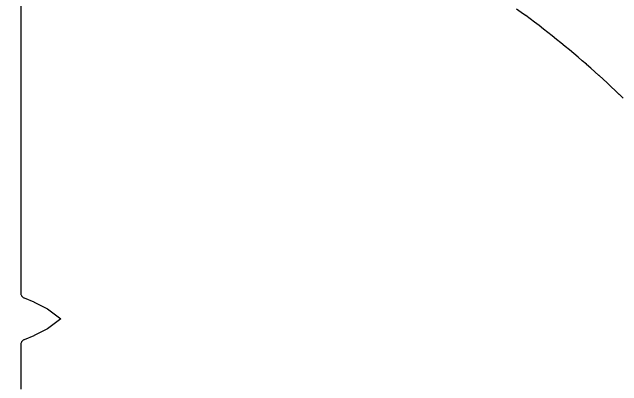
# Model space of a CAD drawing. Header units: millimetres. Extents: x -68 to 68, y -68 to 68.
# Drawn here: x 0.99 to 27.84, y 35.49 to 51.94 of the extents above; entities that cross this region are included whole.
import ezdxf

# ---------------------------------------------------------------- set-up
doc = ezdxf.new("R2010")
doc.units = ezdxf.units.MM
doc.layers.add('CUT_INNER', color=6, linetype='Continuous')
doc.layers.add('ENGRAVE', color=7, linetype='Continuous')

msp = doc.modelspace()

# ---------------------------------------------------------------- linework, layer by layer
at = {"layer": 'CUT_INNER'}
for points in [[(1.368, 59.2249), (1.368, 39.5874), (1.3692, 39.5629), (1.3728, 39.5386), (1.3788, 39.5148), (1.387, 39.4917), (1.3975, 39.4695), (1.4102, 39.4485), (1.4248, 39.4287), (1.4413, 39.4106), (1.4595, 39.3941), (1.4792, 39.3795), (1.5002, 39.3669), (1.5224, 39.3564), (1.9479, 39.1803), (1.9567, 39.1763), (2.5425, 38.8789), (2.5471, 38.8764), (2.5514, 38.8734), (3.137, 38.44), (3.1415, 38.4363), (3.137, 38.4327), (2.5514, 37.9992), (2.5471, 37.9963), (2.5425, 37.9937), (1.9567, 37.6964), (1.9479, 37.6923), (1.5224, 37.5163), (1.5002, 37.5058), (1.4792, 37.4932), (1.4595, 37.4785), (1.4413, 37.4621), (1.4248, 37.4439), (1.4102, 37.4242), (1.3975, 37.4031), (1.387, 37.381), (1.3788, 37.3578), (1.3728, 37.334), (1.3692, 37.3098), (1.368, 37.2853), (1.368, 35.3395)], [(27.9081, 48.1485), (27.7332, 48.3181), (27.7321, 48.3192), (27.5562, 48.4878), (27.555, 48.4888), (27.3781, 48.6563), (27.3769, 48.6573), (27.1989, 48.8237), (27.1978, 48.8248), (27.0188, 48.9901), (27.0176, 48.9911), (26.8376, 49.1553), (26.8364, 49.1563), (26.6554, 49.3194), (26.6543, 49.3204), (26.4722, 49.4824), (26.4711, 49.4834), (26.288, 49.6443), (26.2869, 49.6453), (26.1028, 49.805), (26.1017, 49.806), (25.9167, 49.9646), (25.9155, 49.9656), (25.7296, 50.1231), (25.7284, 50.124), (25.5414, 50.2804), (25.5403, 50.2813), (25.3524, 50.4365), (25.3512, 50.4375), (25.1624, 50.5915), (25.1612, 50.5924), (24.9714, 50.7453), (24.9702, 50.7462), (24.7795, 50.8979), (24.7783, 50.8989), (24.5867, 51.0494), (24.5854, 51.0503), (24.3929, 51.1996), (24.3917, 51.2006), (24.1982, 51.3487), (24.197, 51.3496), (24.0026, 51.4966), (24.0014, 51.4975), (23.8061, 51.6433), (23.8049, 51.6442), (23.6087, 51.7887), (23.6075, 51.7896), (23.4104, 51.933), (23.4092, 51.9339), (23.2113, 52.076)]]:
    msp.add_lwpolyline(points, dxfattribs=at)
at = {"layer": 'ENGRAVE'}
msp.add_circle((0, 19.5457), 45.1196, dxfattribs=at)

doc.saveas('drawing.dxf')
